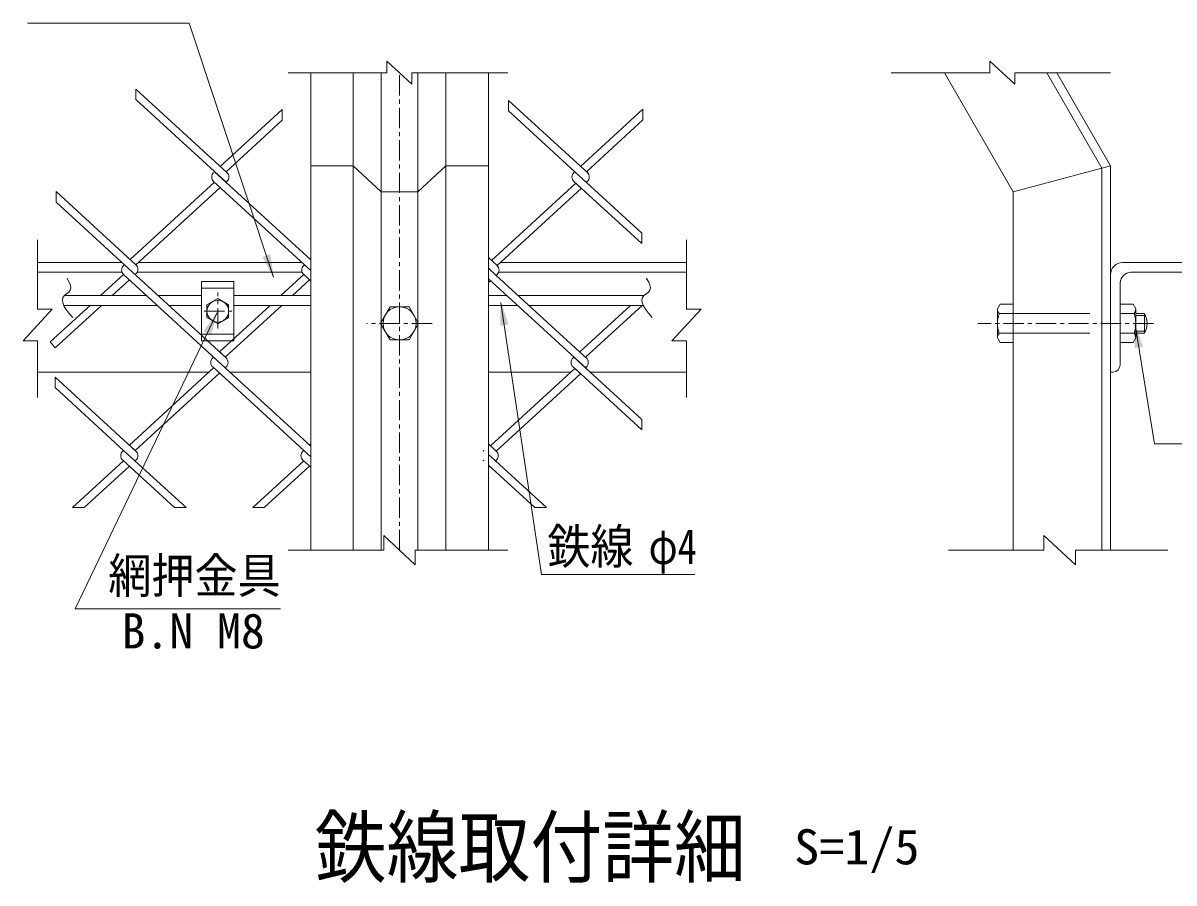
# Model space of a CAD drawing. Units: millimetres, scale not verified, with parts at other scales. Extents: x -4455 to 4455, y -3150 to 3150.
# Drawn here: x 1444 to 2862, y 255 to 1314 of the extents above; entities that cross this region are included whole.
import ezdxf
from ezdxf.enums import TextEntityAlignment as Align

# ---------------------------------------------------------------- set-up
doc = ezdxf.new("R2010")
doc.units = ezdxf.units.MM
doc.header["$LTSCALE"] = 20
doc.linetypes.add('DASHED', pattern=[7.5, 6, -1.5])
doc.linetypes.add('USER1', pattern=[2, 1.25, -0.25, 0.25, -0.25])
doc.layers.add('0-0_7詳細', color=7, linetype='Continuous', lineweight=18)
doc.styles.add('ＭＳ ゴシック', font='')
doc.styles.get('ＭＳ ゴシック').set_extended_font_data('MS Gothic')

msp = doc.modelspace()

# ---------------------------------------------------------------- linework, layer by layer
at = {"layer": '0-0_7詳細', "color": 4}
for p, q in [((1922.86, 1239.09), (1892.01, 1267.29)), ((1892.01, 1253.18), (1892.01, 1267.29)), ((2665.8, 1239.09), (2634.96, 1267.29)), ((2634.96, 1253.18), (2634.96, 1267.29)), ((1892.01, 1253.18), (1770.42, 1253.18)), ((1922.86, 1253.18), (2040.94, 1253.18)), ((1922.86, 1253.18), (1922.86, 1239.09)), ((2634.96, 1253.18), (2513.37, 1253.18)), ((2665.8, 1253.18), (2783.89, 1253.18)), ((2665.8, 1253.18), (2665.8, 1239.09)), ((1461.54, 961.97), (1461.54, 1047.55)), ((2261.23, 961.97), (2261.23, 1047.55)), ((1479.54, 961.97), (1443.54, 923.2)), ((1461.54, 961.97), (1479.54, 961.97)), ((1461.54, 923.2), (1443.54, 923.2)), ((1461.54, 923.2), (1461.54, 853)), ((2261.23, 923.2), (2243.23, 923.2)), ((2261.23, 923.2), (2261.23, 853)), ((1927, 647.1), (1888.23, 683.1)), ((1888.23, 665.1), (1888.23, 683.1)), ((2740.58, 647.1), (2701.8, 683.1)), ((2701.8, 665.1), (2701.8, 683.1)), ((1888.23, 665.1), (1770.42, 665.1)), ((1927, 665.1), (2040.94, 665.1)), ((1927, 665.1), (1927, 647.1)), ((2701.8, 665.1), (2584, 665.1)), ((2740.58, 665.1), (2854.52, 665.1)), ((2740.58, 665.1), (2740.58, 647.1))]:
    msp.add_line(p, q, dxfattribs=at)
at = {"layer": '0-0_7詳細'}
for p, q in [((1798.09, 1253.18), (1798.09, 665.1)), ((1850.59, 665.1), (1850.59, 1253.18)), ((1885.09, 665.1), (1885.09, 1253.18)), ((1930.09, 665.1), (1930.09, 1253.18)), ((1964.59, 665.1), (1964.59, 1253.18)), ((2017.09, 1253.18), (2017.09, 665.1)), ((2663.72, 1106.53), (2579.05, 1253.18)), ((2773.22, 1135.87), (2705.49, 1253.18)), ((2783.72, 1138.68), (2717.61, 1253.18)), ((1850.59, 1138.68), (1798.09, 1138.68)), ((1850.59, 1138.68), (1885.09, 1106.53)), ((1964.59, 1138.68), (1930.09, 1106.53)), ((1964.59, 1138.68), (2017.09, 1138.68)), ((2663.72, 1106.53), (2783.72, 1138.68)), ((2783.72, 665.1), (2783.72, 1138.68)), ((1885.09, 1106.53), (1930.09, 1106.53)), ((2663.72, 665.1), (2663.72, 1106.53)), ((1461.54, 1019.53), (1565.37, 1019.53)), ((1461.54, 1007.53), (1565.49, 1007.53)), ((1584.28, 1007.53), (1787.52, 1007.53)), ((1585.92, 1019.53), (1787.39, 1019.53)), ((1787.39, 1019.53), (1772.61, 1019.53)), ((2029.85, 1007.53), (2261.23, 1007.53)), ((2042.61, 1019.53), (2032.11, 1019.53)), ((2032.11, 1019.53), (2261.23, 1019.53)), ((2809.22, 1007.53), (2909.72, 1007.53)), ((1703.46, 996.08), (1663.59, 996.08)), ((1663.59, 996.08), (1663.59, 922.99)), ((1703.46, 996.08), (1703.46, 922.98)), ((2783.72, 899.53), (2783.72, 1004.53)), ((2783.72, 884.53), (2783.72, 1004.53)), ((2795.72, 893.53), (2795.72, 994.03)), ((1703.46, 987.77), (1663.59, 987.77)), ((1493.72, 966.7), (1608.81, 966.7)), ((1494.26, 978.7), (1595.71, 978.7)), ((1609.92, 978.7), (1663.59, 978.7)), ((1623.02, 966.7), (1663.59, 966.7)), ((1703.46, 978.7), (1798.09, 978.7)), ((1703.46, 966.7), (1798.09, 966.7)), ((2017.09, 978.7), (2039.77, 978.7)), ((2017.09, 966.7), (2052.86, 966.7)), ((2053.98, 978.7), (2208.49, 978.7)), ((2067.07, 966.7), (2207.96, 966.7)), ((2644.52, 962.29), (2647.84, 968.05)), ((2647.84, 968.05), (2663.72, 968.05)), ((2811.59, 968.05), (2795.72, 968.05)), ((2814.92, 962.29), (2811.59, 968.05)), ((1670.13, 951.8), (1683.53, 944.06)), ((1683.53, 944.06), (1696.92, 951.8)), ((2644.52, 926.77), (2644.52, 962.29)), ((2646.58, 956.53), (2663.72, 956.53)), ((2812.86, 956.53), (2795.72, 956.53)), ((2814.92, 926.77), (2814.92, 962.29)), ((2814.92, 956.53), (2825.58, 956.53)), ((2825.58, 932.53), (2825.58, 956.53)), ((1703.46, 931.29), (1663.59, 931.29)), ((1703.46, 922.98), (1663.59, 922.99)), ((2644.52, 926.77), (2647.84, 921.01)), ((2646.58, 932.53), (2663.72, 932.53)), ((2812.86, 932.53), (2795.72, 932.53)), ((2814.92, 926.77), (2811.59, 921.01)), ((2814.92, 932.53), (2825.58, 932.53)), ((2811.59, 921.01), (2795.72, 921.01)), ((1461.54, 884.53), (1672.69, 884.53)), ((1698.48, 884.53), (1798.09, 884.53)), ((2017.09, 884.53), (2118.88, 884.53)), ((2142.54, 884.53), (2261.23, 884.53)), ((2783.72, 884.53), (2786.72, 884.53))]:
    msp.add_line(p, q, dxfattribs=at)
at = {"layer": '0-0_7詳細', "color": 1, "linetype": 'USER1'}
for p, q in [((1907.61, 665.1), (1907.61, 1253.03)), ((1683.53, 938.06), (1683.53, 982.72)), ((1666.76, 959.53), (1701.07, 959.53)), ((1947.91, 944.53), (1867.26, 944.53)), ((2836.84, 944.53), (2620.25, 944.53))]:
    msp.add_line(p, q, dxfattribs=at)
at = {"layer": '0-0_7詳細', "color": 3}
for p, q in [((1694.83, 1130.39), (1582.75, 1233.1)), ((1582.75, 1220.08), (1582.75, 1233.1)), ((1693.76, 1118.35), (1582.75, 1220.08)), ((1763.01, 1207.85), (1686.66, 1137.88)), ((1763.01, 1207.85), (1763.01, 1194.83)), ((2139.96, 1129.41), (2041.98, 1219.19)), ((2041.98, 1206.17), (2041.98, 1219.19)), ((2138.89, 1117.37), (2041.98, 1206.17)), ((2207.45, 1208.2), (2130.71, 1137.88)), ((2207.45, 1208.2), (2207.45, 1195.18)), ((1763.01, 1194.83), (1693.76, 1131.37)), ((2207.45, 1195.18), (2137.82, 1131.37)), ((1798.09, 1022.75), (1679.55, 1131.37)), ((2123.61, 1131.37), (2122.54, 1130.39)), ((2123.61, 1131.37), (2122.54, 1130.39)), ((2206.1, 1055.78), (2123.61, 1131.37)), ((1582.75, 1016.63), (1484.19, 1106.94)), ((1679.55, 1118.35), (1575.64, 1023.14)), ((1686.66, 1111.84), (1582.75, 1016.63)), ((1790.56, 1016.63), (1678.48, 1119.33)), ((1694.83, 1119.33), (1693.76, 1118.35)), ((2124.68, 1117.37), (2020.77, 1022.16)), ((2131.78, 1110.86), (2027.87, 1015.65)), ((2130.71, 1111.84), (2122.54, 1119.33)), ((2206.1, 1042.76), (2122.54, 1119.33)), ((2138.89, 1119.33), (2137.82, 1118.35)), ((2138.89, 1119.33), (2137.82, 1118.35)), ((2206.1, 1055.78), (2206.1, 1042.76)), ((1798.09, 1023.52), (1797.67, 1023.14)), ((1798.09, 1022.75), (1797.67, 1023.14)), ((2027.87, 1015.65), (2017.09, 1025.53)), ((1568.54, 1016.63), (1567.47, 1015.65)), ((1568.54, 1016.63), (1567.47, 1015.65)), ((1693.76, 901.88), (1568.54, 1016.63)), ((1790.56, 1016.63), (1789.49, 1015.65)), ((1790.56, 1016.63), (1789.49, 1015.65)), ((1798.09, 1009.73), (1790.56, 1016.63)), ((2026.8, 1003.61), (2017.09, 1012.51)), ((1567.47, 1004.59), (1539.22, 978.7)), ((1574.57, 998.08), (1553.43, 978.7)), ((1692.69, 889.84), (1567.47, 1004.59)), ((1583.11, 1005.9), (1581.68, 1004.59)), ((1582.75, 1005.57), (1581.68, 1004.59)), ((1789.49, 1004.59), (1761.25, 978.7)), ((1796.6, 998.08), (1775.46, 978.7)), ((1798.09, 996.71), (1789.49, 1004.59)), ((2137.82, 888.86), (2017.09, 999.49)), ((2019.7, 997.09), (2017.09, 994.7)), ((2028.24, 1004.92), (2026.8, 1003.61)), ((2138.89, 900.9), (2026.8, 1003.61)), ((1526.12, 966.7), (1477.02, 921.7)), ((1748.15, 966.7), (1685.58, 909.37)), ((1762.36, 966.7), (1692.69, 902.86)), ((2192.21, 966.7), (2129.64, 909.37)), ((2206.42, 966.7), (2136.75, 902.86)), ((1693.76, 901.88), (1685.58, 909.37)), ((1678.48, 902.86), (1677.41, 901.88)), ((1678.48, 902.86), (1677.41, 901.88)), ((1798.09, 793.26), (1678.48, 902.86)), ((2122.54, 902.86), (2121.47, 901.88)), ((2122.54, 902.86), (2121.47, 901.88)), ((2206.1, 826.29), (2122.54, 902.86)), ((1678.48, 889.84), (1574.57, 794.62)), ((1685.58, 883.33), (1581.68, 788.11)), ((1789.49, 788.11), (1677.41, 890.82)), ((1693.76, 890.82), (1692.69, 889.84)), ((2123.61, 888.86), (2019.7, 793.64)), ((2130.71, 882.35), (2026.8, 787.13)), ((2129.64, 883.33), (2121.47, 890.82)), ((2206.1, 813.26), (2121.47, 890.82)), ((2137.82, 890.82), (2136.75, 889.84)), ((2137.82, 890.82), (2136.75, 889.84)), ((1582.75, 787.13), (1483.12, 878.42)), ((1483.12, 865.4), (1483.12, 878.42)), ((1567.47, 788.11), (1483.12, 865.4)), ((2206.1, 826.29), (2206.1, 813.26)), ((1582.75, 787.13), (1574.57, 794.62)), ((1798.09, 795.99), (1796.6, 794.62)), ((1798.09, 793.26), (1796.6, 794.62)), ((2026.8, 787.13), (2017.09, 796.04)), ((1567.47, 788.11), (1566.4, 787.13)), ((1567.47, 788.11), (1566.4, 787.13)), ((1644.47, 717.55), (1567.47, 788.11)), ((1789.49, 788.11), (1788.42, 787.13)), ((1789.49, 788.11), (1788.42, 787.13)), ((1798.09, 780.24), (1789.49, 788.11)), ((2011.52, 788.11), (2010.45, 787.13)), ((2011.52, 788.11), (2010.45, 787.13)), ((2025.73, 775.09), (2017.09, 783.02)), ((1567.47, 775.09), (1504.67, 717.55)), ((1574.57, 768.58), (1518.88, 717.55)), ((1630.26, 717.55), (1566.39, 776.07)), ((1582.75, 776.07), (1581.68, 775.09)), ((1789.49, 775.09), (1726.7, 717.55)), ((1796.6, 768.58), (1740.91, 717.55)), ((1798.09, 767.22), (1788.42, 776.07)), ((2011.52, 775.09), (2010.45, 776.07)), ((2074.32, 717.55), (2017.09, 769.99)), ((2018.63, 768.58), (2017.09, 769.99)), ((2018.63, 768.58), (2017.09, 767.17)), ((2026.8, 776.07), (2025.73, 775.09)), ((2026.8, 776.07), (2025.73, 775.09)), ((2088.53, 717.55), (2025.73, 775.09)), ((1518.88, 717.55), (1504.67, 717.55)), ((1644.47, 717.55), (1630.26, 717.55)), ((1740.91, 717.55), (1726.7, 717.55)), ((2088.53, 717.55), (2074.32, 717.55))]:
    msp.add_line(p, q, dxfattribs=at)
at = {"layer": '0-0_7詳細', "color": 3, "linetype": 'DASHED'}
for p, q in [((2663.72, 956.53), (2758.22, 956.53)), ((2663.72, 932.53), (2758.22, 932.53))]:
    msp.add_line(p, q, dxfattribs=at)
at = {"layer": '0-0_7詳細', "color": 1}
for p, q in [((2814.92, 954.13), (2826.79, 954.13)), ((2814.92, 934.93), (2826.79, 934.93))]:
    msp.add_line(p, q, dxfattribs=at)
at = {"layer": '0-0_7詳細'}
for points in [[(1449.06, 1314.46), (1648.14, 1314.46), (1752.26, 1001.47)], [(2773.22, 665.1), (2773.22, 944.53), (2773.22, 1135.87)], [(2798.72, 1019.53), (2918.72, 1019.53), (2918.72, 1016.53)], [(1696.92, 951.8), (1696.92, 967.27), (1683.53, 975), (1670.13, 967.27), (1670.13, 951.8)], [(2271.45, 635.21), (2082.37, 635.21), (2032.61, 970.01)], [(2647.84, 921.01), (2663.72, 921.01), (2663.72, 968.05)], [(1760.86, 592.9), (1507.88, 592.9), (1682.66, 957.73)], [(3037.04, 795.96), (2837.95, 795.96), (2814.11, 942.56)]]:
    msp.add_lwpolyline(points, dxfattribs=at)
at = {"layer": '0-0_7詳細', "color": 3}
for points in [[(1568.54, 1016.63), (1484.19, 1093.92), (1484.19, 1106.94)], [(1540.33, 966.7), (1483.12, 914.28), (1477.02, 921.7)]]:
    msp.add_lwpolyline(points, dxfattribs=at)
at = {"layer": '0-0_7詳細', "color": 4}
for points in [[(1497.46, 999.97), (1497.77, 999.59), (1500.43, 995.39), (1502, 991.63), (1502.47, 988.31), (1501.84, 985.44), (1500.12, 983.01), (1497.3, 981.02), (1494.48, 979.01), (1492.72, 976.53), (1492.04, 973.57), (1492.43, 970.14), (1493.9, 966.23), (1496.44, 961.85), (1500.05, 956.99), (1504.74, 951.66)], [(2211.69, 999.97), (2212, 999.59), (2214.67, 995.39), (2216.23, 991.63), (2216.7, 988.31), (2216.08, 985.44), (2214.36, 983.01), (2211.54, 981.02), (2208.71, 979.01), (2206.96, 976.53), (2206.28, 973.57), (2206.67, 970.14), (2208.14, 966.23), (2210.68, 961.85), (2214.29, 956.99), (2218.98, 951.66)], [(2261.23, 961.97), (2279.23, 961.97), (2243.23, 923.2)]]:
    msp.add_lwpolyline(points, dxfattribs=at)
at = {"layer": '0-0_7詳細', "color": 3}
msp.add_lwpolyline([(1884.09, 944.53), (1895.85, 964.9), (1919.37, 964.9), (1931.13, 944.53), (1919.37, 924.16), (1895.85, 924.16)], close=True, dxfattribs=at)
at = {"layer": '0-0_7詳細'}
msp.add_circle((1683.53, 959.53), 13.4, dxfattribs=at)
at = {"layer": '0-0_7詳細', "color": 3}
msp.add_circle((1907.61, 944.53), 20.4, dxfattribs=at)
for centre, start, end in [((1683.55, 1124.86), 132.5, 227.5), ((1689.76, 1124.86), 312.5, 47.5), ((2127.6, 1124.86), 132.5, 227.5), ((2133.82, 1124.86), 312.5, 47.5), ((1572.53, 1010.12), 132.5, 227.5), ((1577.68, 1011.1), 312.5, 47.5), ((1794.56, 1010.12), 132.5, 227.5), ((2022.81, 1010.12), 312.5, 47.5), ((1682.48, 896.35), 132.5, 227.5), ((1688.69, 896.35), 312.5, 47.5), ((2126.53, 896.35), 132.5, 227.5), ((2132.75, 896.35), 312.5, 47.5), ((1571.46, 781.6), 132.5, 227.5), ((1577.68, 781.6), 312.5, 47.5), ((1793.49, 781.6), 132.5, 227.5), ((2021.73, 781.6), 312.5, 47.5)]:
    msp.add_arc(centre, 7.5, start, end, dxfattribs=at)
at = {"layer": '0-0_7詳細'}
for centre, radius, start, end in [((2798.72, 1004.53), 15, 90, 180), ((2809.22, 994.03), 13.5, 90, 180), ((2653.6, 962.29), 9.09, 180, 219.3382), ((2680.52, 944.53), 36, 160.52878, 199.47122), ((2805.83, 962.29), 9.09, 320.6618, 0), ((2778.92, 944.53), 36, 340.52878, 19.47122), ((2804.79, 944.53), 24, 330, 30), ((2653.6, 926.77), 9.09, 140.6618, 180), ((2805.83, 926.77), 9.09, 0, 39.3382), ((2786.72, 893.53), 9, 270, 0)]:
    msp.add_arc(centre, radius, start, end, dxfattribs=at)
for points in [[(1752.89, 999.58), (1738.48, 1026.4), (1748.36, 1029.69)], [(2032.32, 971.99), (2041.88, 943.08), (2031.57, 941.55)], [(1683.53, 959.53), (1675.26, 930.22), (1665.87, 934.73)], [(2813.79, 944.53), (2823.75, 915.76), (2813.47, 914.08)]]:
    msp.add_solid(points, dxfattribs=at)

# ---------------------------------------------------------------- texts
at = {"layer": '0-0_7詳細', "color": 3, "style": 'ＭＳ ゴシック'}
for s, width, p in [('鉄線', 0.9, (2089.65, 635.16)), ('φ4', 0.8, (2214.57, 635.16)), ('網押金具', 0.9, (1548.64, 599.24)), ('S=1/5', 1.05, (2393.91, 265.14))]:
    msp.add_text(s, height=43.26, dxfattribs=dict(at, width=width)).set_placement(p, align=Align.BOTTOM_LEFT)
msp.add_text('B.N M8', height=43.26, dxfattribs=at).set_placement((1564.97, 531.14), align=Align.BOTTOM_LEFT)
at = {"layer": '0-0_7詳細', "style": 'ＭＳ ゴシック', "width": 0.9}
msp.add_text('鉄線取付詳細', height=72.14, dxfattribs=at).set_placement((1803.04, 241.75), align=Align.BOTTOM_LEFT)

doc.saveas('drawing.dxf')
